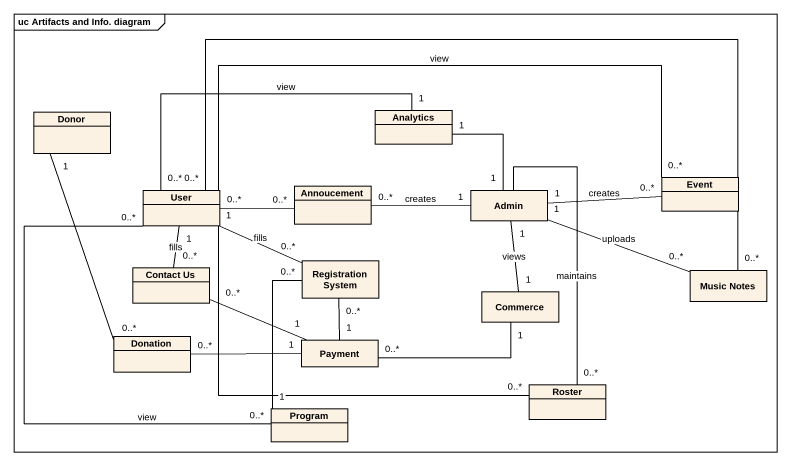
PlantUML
@startuml
mainframe uc Artifacts and Info. diagram
hide circle
hide empty members
class Donor
class Analytics
class User
class Annoucement
class Admin
class Event
class "Contact Us" as Contact_Us
class "Registration System" as Registration_System
class "Music Notes" as Music_Notes
class Commerce
class Donation
class Payment
class Roster
class Program
Donor "1" -- "0..*" Donation
Analytics "1" -left- "0..*" User : view
Analytics "1" -- "1" Admin
User "1" -- "0..*" Contact_Us : fills
User "1" -right- "0..*" Registration_System : fills
User "0..*" -right- "0..*" Music_Notes
User -right- "0..*" Roster
User "0..*" -- "0..*" Program : view
Annoucement "0..*" -left- "0..*" User
Annoucement "0..*" -right- "1" Admin : creates
Admin "1" -right- "0..*" Event : creates
Admin "1" -right- "0..*" Music_Notes : uploads
Admin "1" -- "1" Commerce : views
Event "0..*" -left- User : view
Contact_Us "0..*" -right- "1" Payment
Registration_System "0..*" -- "1" Payment
Registration_System "0..*" -- "1" Program
Donation "0..*" -right- "1" Payment
Payment "0..*" -right- "1" Commerce
Roster "0..*" -up- Admin : maintains
@enduml
